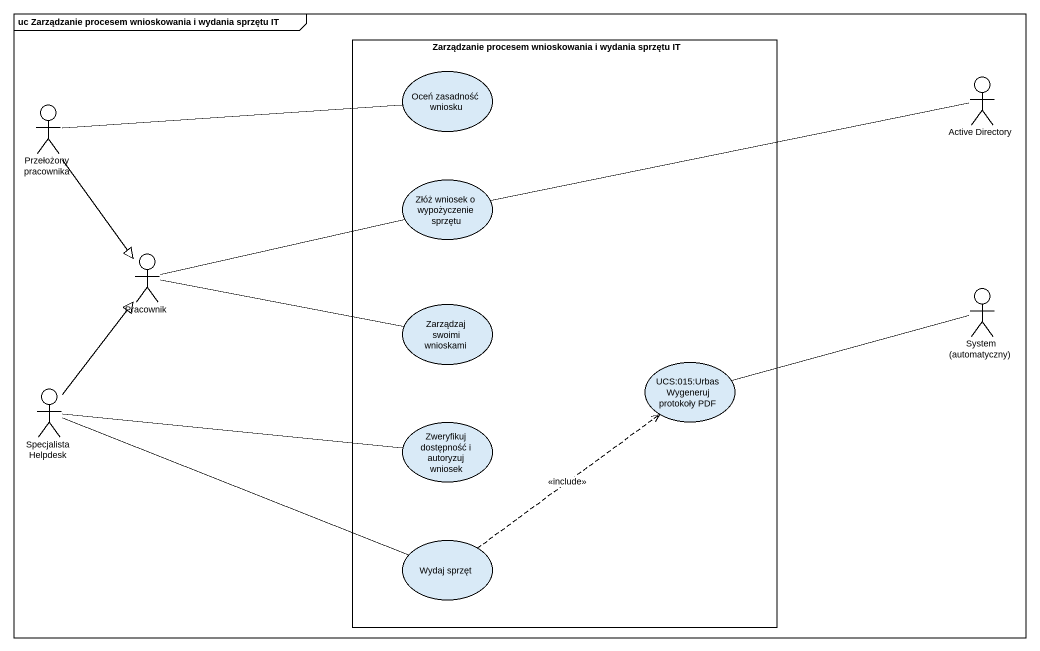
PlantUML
@startuml
mainframe uc Zarządzanie procesem wnioskowania i wydania sprzętu IT
rectangle "Zarządzanie procesem wnioskowania i wydania sprzętu IT" as Zarządzanie_procesem {
  usecase "Oceń zasadność wniosku" as Oceń_zasadność_wniosku
  usecase "Złóż wniosek o wypożyczenie sprzętu" as Złóż_wniosek_o_wypożyczenie
  usecase "Zarządzaj swoimi wnioskami" as Zarządzaj_swoimi_wnioskami
  usecase "UCS:015:Urbas Wygeneruj protokoły PDF" as UCS_015_Urbas_Wygeneruj
  usecase "Zweryfikuj dostępność i autoryzuj wniosek" as Zweryfikuj_dostępność_i
  usecase "Wydaj sprzęt" as Wydaj_sprzęt
}
actor "Przełożony pracownika" as Przełożony_pracownika
actor "Active Directory" as Active_Directory
actor Pracownik
actor "System (automatyczny)" as System_automatyczny
actor "Specjalista Helpdesk" as Specjalista_Helpdesk
Przełożony_pracownika -right- Oceń_zasadność_wniosku
Przełożony_pracownika --|> Pracownik
Active_Directory -left- Złóż_wniosek_o_wypożyczenie
Pracownik -right- Złóż_wniosek_o_wypożyczenie
Pracownik -right- Zarządzaj_swoimi_wnioskami
System_automatyczny -left- UCS_015_Urbas_Wygeneruj
Specjalista_Helpdesk -up-|> Pracownik
Specjalista_Helpdesk -right- Zweryfikuj_dostępność_i
Specjalista_Helpdesk -right- Wydaj_sprzęt
Wydaj_sprzęt .up.> UCS_015_Urbas_Wygeneruj : <<include>>
@enduml
